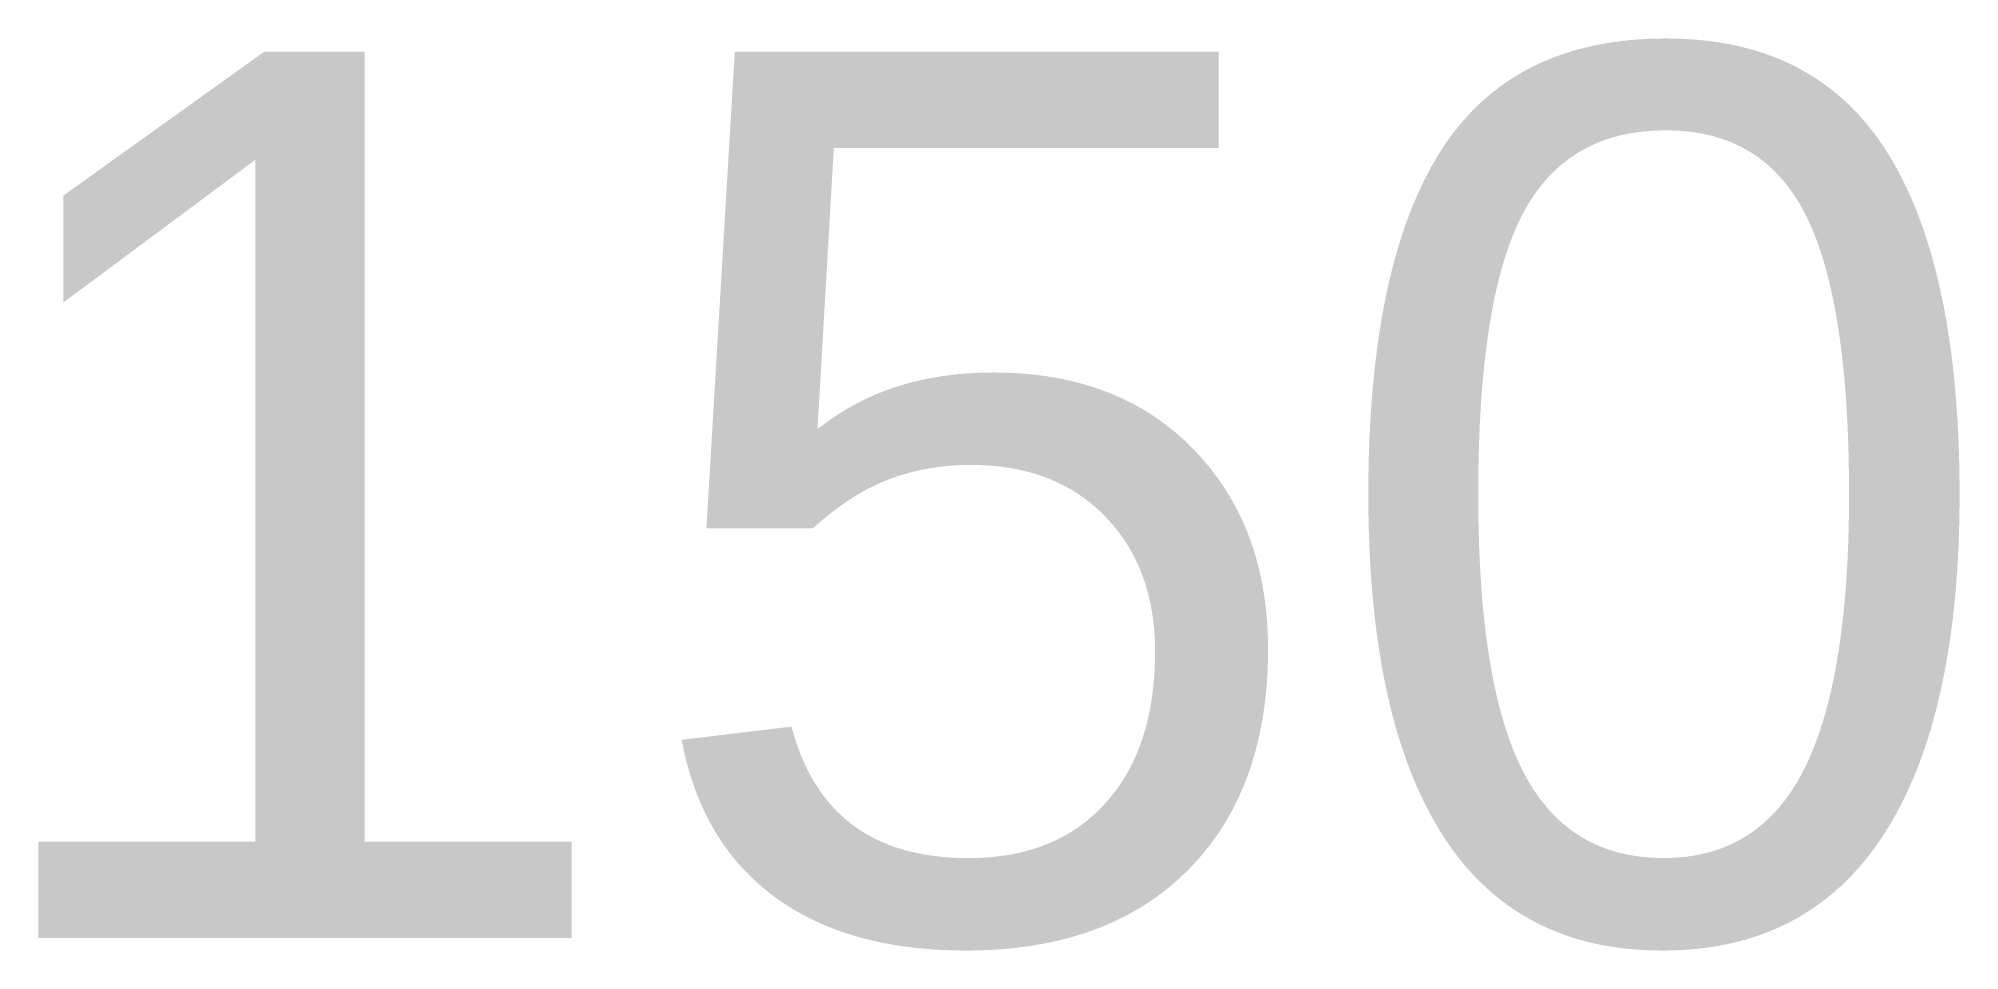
# Model space of a CAD drawing. Header units: millimetres. Extents: x -0.53 to 0.56, y -0.25 to 0.26.
import ezdxf

# ---------------------------------------------------------------- set-up
doc = ezdxf.new("R2010")
doc.units = ezdxf.units.MM
doc.styles.get("Standard").update_dxf_attribs({"font": 'arial.ttf'})

msp = doc.modelspace()

# ---------------------------------------------------------------- texts
at = {"color": 255, "insert": (0, 0, 0.78), "char_height": 0.5, "attachment_point": 5}
msp.add_mtext_dynamic_manual_height_columns('150', width=2.2, gutter_width=12.5, heights=[0], dxfattribs=at)

doc.saveas('drawing.dxf')
